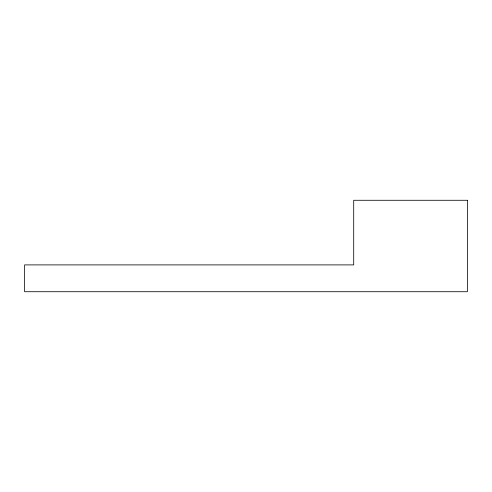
<?xml version="1.0" encoding="UTF-8"?>
<svg xmlns="http://www.w3.org/2000/svg" width="492" height="492" viewBox="0 0 492 492"><rect width="100%" height="100%" fill="white"/><g stroke="black" fill="none" stroke-linecap="round" stroke-linejoin="round"><path stroke-width="0.74" d="M467.4 200.281L353.705 200.281L353.705 264.899L24.6 264.899L24.6 291.719L467.4 291.719L467.4 200.281"/></g></svg>
